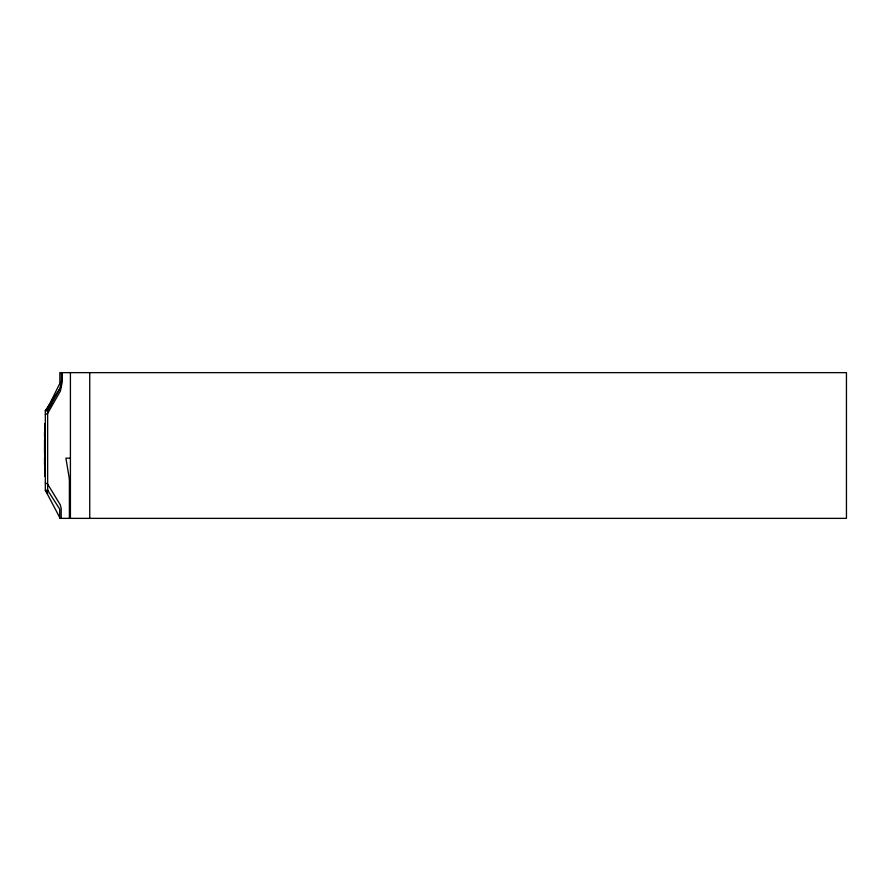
<?xml version="1.0" encoding="UTF-8"?>
<svg xmlns="http://www.w3.org/2000/svg" width="891" height="891" viewBox="0 0 891 891"><rect width="100%" height="100%" fill="white"/><g stroke="black" fill="none" stroke-linecap="round" stroke-linejoin="round"><path stroke-width="1.34" d="M46.354 410.695L59.864 383.33L59.864 372.638L846.45 372.638L846.45 518.362L59.708 518.362L59.708 509.151L47.646 490.217M49.952 404.625L51.266 402.231M47.646 491.565L47.646 410.695L60.02 388.409L61.39 380.435L61.39 372.638M61.29 386.482L45.33 410.695L45.33 490.217L60.176 518.362M45.33 414.638L47.646 413.413L60.41 391.015L62.27 381.871L62.27 372.638M49.495 404.38L51.622 403.523L45.33 410.695L47.646 410.695M70.411 458.163L65.912 458.163L69.387 479.068L69.387 518.362M69.387 479.068L70.411 479.068M47.969 490.217L45.33 490.217L47.668 493.469M45.33 482.866L47.646 484.103L60.187 504.651L61.201 508.427L61.201 518.362M89.746 372.638L89.746 518.362M70.411 372.638L70.411 518.362M44.717 423.503L44.717 476.429M44.55 431.868L44.55 436.657M44.55 439.82L44.55 453.541M44.55 457.785L44.55 465.069"/></g></svg>
